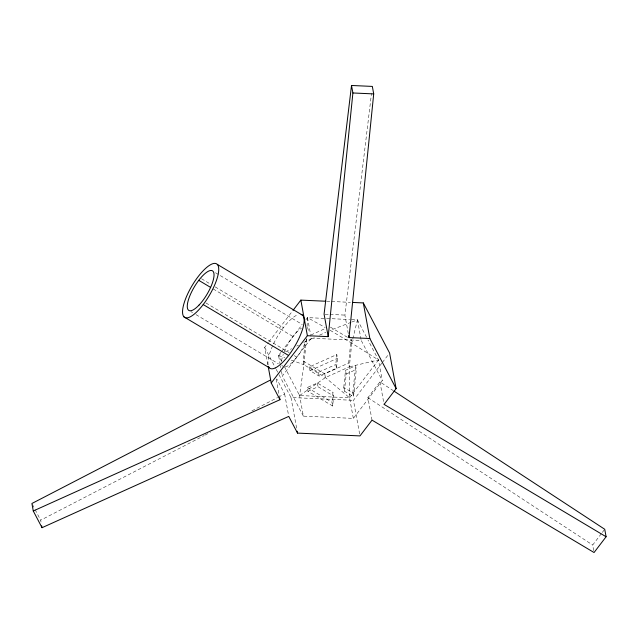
<?xml version="1.0" encoding="UTF-8"?>
<svg xmlns="http://www.w3.org/2000/svg" width="638" height="638" viewBox="0 0 638 638"><rect width="100%" height="100%" fill="white"/><g stroke="black" fill="none" stroke-linecap="round" stroke-linejoin="round"><path stroke-width="0.48" stroke-dasharray="3.19 2.39" d="M306.407 339.169L303.919 364.745L299.589 395.544L303.377 416.143L353.332 418.392L382.266 380.559L378.486 359.96L367.966 339.918M307.045 326.441L307.484 317.628L349.608 319.518M353.332 418.392L349.552 397.793L325.436 377.576L303.919 364.745L303.233 361.004L305.227 341.322M332.653 406.015L331.967 402.267L332.972 392.322L317.341 382.999L307.261 387.545L307.947 391.285L332.653 406.015L333.658 396.062L332.972 392.322M336.481 368.238L335.795 364.489L336.8 354.545L309.35 366.922L310.036 370.67L319.104 376.077L336.481 368.238L337.486 358.285L336.8 354.545M343.77 387.449L345.509 370.287L355.589 365.741L356.275 369.49L353.532 396.597L344.464 391.198L343.77 387.449L352.838 392.856L353.532 396.597M344.464 391.198L346.203 374.035L345.509 370.287M299.589 395.544L325.436 377.576L349.353 366.794L348.667 363.046L351.059 339.432L351.745 343.18L349.353 366.794L349.552 397.793L299.589 395.544L284.5 366.786M352.838 392.856L355.589 365.741M348.3 333.666L344.895 315.1L371.507 93.315M349.552 397.793L378.486 359.96L351.745 343.18L357.447 319.877L350.589 319.566M267.872 364.721L264.69 347.407L268.311 342.678M268.909 341.888L292.419 311.145M280.273 364.824L278.559 355.462L280.967 352.304M281.573 351.522L302.061 324.718M305.682 319.989L307.484 317.628L325.173 327.517M303.377 416.143L282.339 376.061L311.264 338.228L310.754 335.421M359.617 433.984L353.436 400.321L381.763 363.269M382.361 362.488L388.39 354.6M372.026 420.147L367.895 397.665L379.953 381.899L393.271 390.631M593.699 550.65L592.67 545.027L601.714 533.208M602.312 532.419L604.728 529.269M281.757 361.563L278.559 355.462L282.028 353.667M285.497 351.881L291.566 348.747M296.774 346.059L298.504 345.158M303.712 342.47L314.287 337.534M41.007 522.067L40.665 520.193L204.192 435.555M205.077 435.092L210.381 432.349M251.922 410.848L277.554 397.578M278.439 397.123L284.628 393.917L276.788 378.98M310.937 334.99L325.109 328.594M319.598 335.141L325.795 332.342M310.036 370.67L337.486 358.285M309.35 366.922L318.418 372.329L335.795 364.489M303.233 361.004L324.75 373.836L348.667 363.046M307.947 391.285L318.027 386.74L333.658 396.062M346.203 374.035L356.275 369.49M351.099 322.318L330.229 330.34L351.745 343.18M352.001 321.967L357.447 319.877L367.504 339.041M349.353 366.794L378.486 359.96M326.624 301.272L330.596 301.447M331.585 301.495L350.421 302.34M325.069 314.207L329.033 314.382M330.021 314.43L344.895 315.1M311.264 338.228L361.228 340.477L382.266 380.559M278.989 374.658L290.984 397.506L353.436 400.321M278.559 355.462L284.899 357.782M291.239 360.103L303.919 364.745M330.364 327.095L349.401 338.443M215.508 272.745L302.133 324.391M201.504 278.75L210.899 284.349M215.166 286.893L283.479 327.629M213.188 288.942L293.025 336.545M205.93 302.97L289.158 352.591M294.254 355.629L296.806 357.144M190.874 311.575L192.572 312.588M195.97 314.614L278.351 363.732M307.261 387.545L331.967 402.267M367.895 397.665L592.67 545.027M264.69 347.407L275.76 368.501M276.222 369.378L278.527 373.772M32.363 504.371L34.667 508.765M35.13 509.65L40.665 520.193M379.953 381.899L384.076 404.38M357.447 319.877L361.228 340.477M324.75 373.836L325.436 377.576M318.418 372.329L319.104 376.077M307.484 317.628L310.578 334.487M317.341 382.999L318.027 386.74M290.984 397.506L296.814 429.254M280.449 365.765L280.792 367.632M281.478 371.38L282.339 376.061M284.628 393.917L288.575 415.418M276.222 379.171L279.269 395.783M307.229 327.43A23.072 7.345 -59.2 0 1 308.21 332.765M306.862 338.547A23.072 7.345 -59.2 0 1 284.373 367.017M282.594 366.26A23.072 7.345 -59.2 0 1 281.868 365.016M281.613 360.925A23.072 7.345 -59.2 0 1 283.24 354.329M284.197 351.825A23.072 7.345 -59.2 0 1 301.487 328.115M268.119 364.992A31.182 9.921 -59.2 0 1 276.82 337.661A31.182 9.921 -59.2 0 1 296.901 315.132"/><path stroke-width="0.96" d="M33.272 510.982L279.986 399.699L271.222 382.991L307.388 335.7L328.203 336.641L352.894 92.973L351.514 85.476L372.337 86.417L373.709 93.906L349.018 337.574L369.841 338.515L396.126 388.614L384.076 404.38L606.1 536.757L594.05 552.524L372.026 420.147L359.968 435.906L297.515 433.098L288.751 416.399L42.036 527.69L33.272 510.982L31.9 503.494L270.56 379.961M351.514 85.476L324.08 314.159L328.203 336.641M293.017 310.363L300.849 300.115L325.635 301.224M352.894 92.973L373.709 93.906M352.399 302.428L363.301 302.922L389.595 353.021L396.126 388.614M217.295 264.395A31.182 9.921 -59.2 0 1 198.474 310.156A31.182 9.921 -59.2 0 1 186.168 297.364A31.182 9.921 -59.2 0 1 217.295 264.395L302.691 315.308M198.753 280.337L210.644 287.427M203.203 304.565L288.591 355.478M183.999 316.887L269.388 367.799M394.101 391.182L604.728 529.269L606.1 536.757M363.301 302.922L369.841 338.515M348.659 335.62L349.018 337.574M300.849 300.115L307.388 335.7M297.164 431.176L297.515 433.098M279.627 397.745L279.986 399.699M268.223 366.643L271.222 382.991M41.693 525.816L42.036 527.69M301.2 314.422A31.182 9.921 -59.2 0 1 293.512 348.364A31.182 9.921 -59.2 0 1 268.606 366.611M199.04 305.076A23.072 7.345 -59.2 0 0 212.964 271.222A23.072 7.345 -59.2 0 0 189.933 295.617A23.072 7.345 -59.2 0 0 199.04 305.076"/></g></svg>
